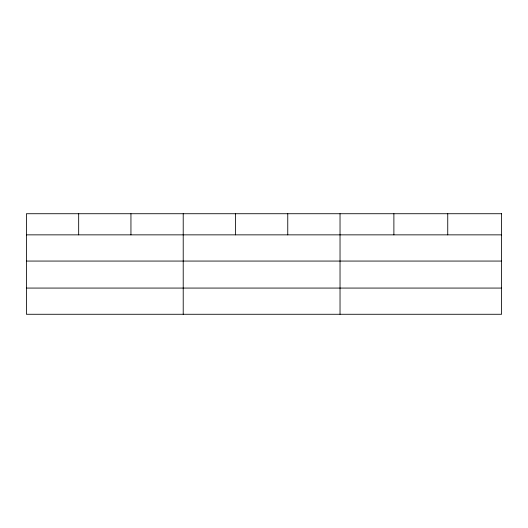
<?xml version="1.0" encoding="UTF-8"?>
<svg xmlns="http://www.w3.org/2000/svg" width="528" height="528" viewBox="0 0 528 528"><rect width="100%" height="100%" fill="white"/><g stroke="black" fill="none" stroke-linecap="round" stroke-linejoin="round"><path stroke-width="0.79" d="M26.4 234.854L501.6 234.854M26.4 261.063L501.6 261.063M26.4 288.07L501.6 288.07M447.744 213.728L447.744 234.854M393.888 213.728L393.888 234.854M340.032 213.728L340.032 314.272M287.76 213.728L287.76 234.854M235.488 213.728L235.488 234.854M183.216 213.728L183.216 314.272M130.944 213.728L130.944 234.854M78.672 213.728L78.672 234.854M501.6 213.728L26.4 213.728L26.4 314.272L501.6 314.272L501.6 213.728"/></g></svg>
